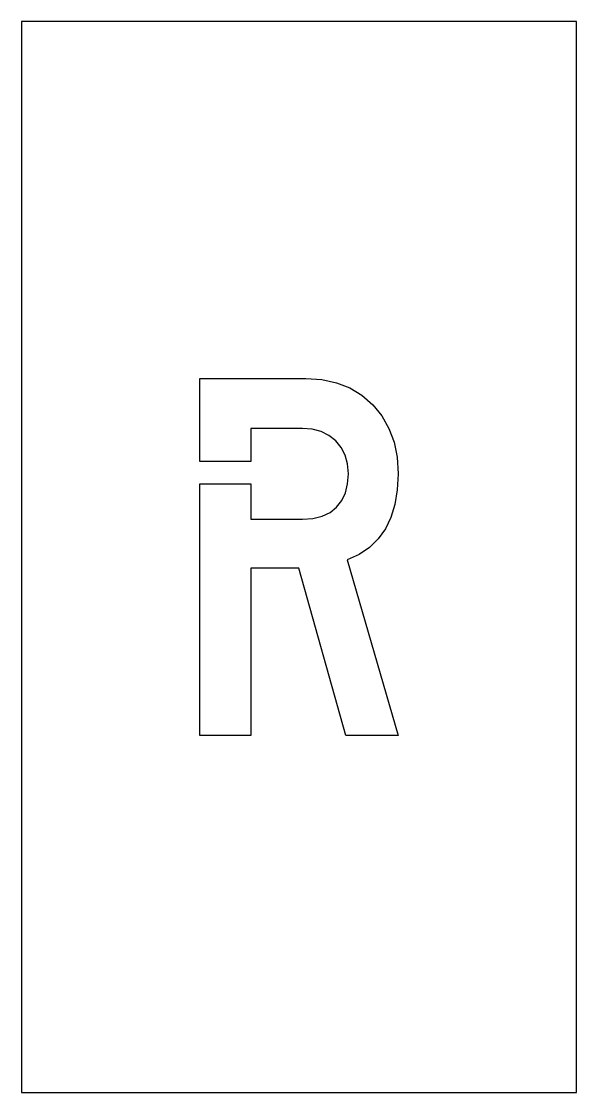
# Model space of a CAD drawing. Header units: inches. Extents: x 0 to 3.11, y 0 to 6.
import ezdxf

# ---------------------------------------------------------------- set-up
doc = ezdxf.new("R2010")
doc.units = ezdxf.units.IN
doc.header["$MEASUREMENT"] = 0
doc.layers.add('CUT', color=1, linetype='Continuous')

msp = doc.modelspace()

# ---------------------------------------------------------------- linework, layer by layer
at = {"layer": 'CUT'}
for points in [[(0, 0), (3.1107, 0), (3.1107, 6), (0, 6)], [(1.2846, 2.938), (1.2846, 2), (1, 2), (1, 3.4098), (1.2846, 3.4098), (1.2846, 3.212), (1.5751, 3.212), (1.6337, 3.2162), (1.685, 3.2287), (1.7291, 3.2497), (1.7658, 3.279), (1.7948, 3.3158), (1.8155, 3.3593), (1.8279, 3.4093), (1.832, 3.466), (1.8276, 3.5211), (1.8142, 3.5702), (1.792, 3.6136), (1.7609, 3.651), (1.7226, 3.6812), (1.6789, 3.7027), (1.6297, 3.7157), (1.5751, 3.72), (1.2846, 3.72), (1.2846, 3.5348), (1, 3.5348), (1, 4), (1.5929, 4), (1.6825, 3.9941), (1.7649, 3.9765), (1.84, 3.9471), (1.9078, 3.9059), (1.9684, 3.853), (2.0196, 3.7905), (2.0594, 3.7205), (2.0879, 3.6431), (2.105, 3.5583), (2.1107, 3.466), (2.1062, 3.3762), (2.0929, 3.2949), (2.0707, 3.222), (2.0395, 3.1575), (1.9995, 3.1015), (1.9506, 3.0539), (1.8928, 3.0147), (1.8261, 2.984), (2.1107, 2), (1.8182, 2), (1.5553, 2.938)]]:
    msp.add_lwpolyline(points, close=True, dxfattribs=at)

doc.saveas('drawing.dxf')
